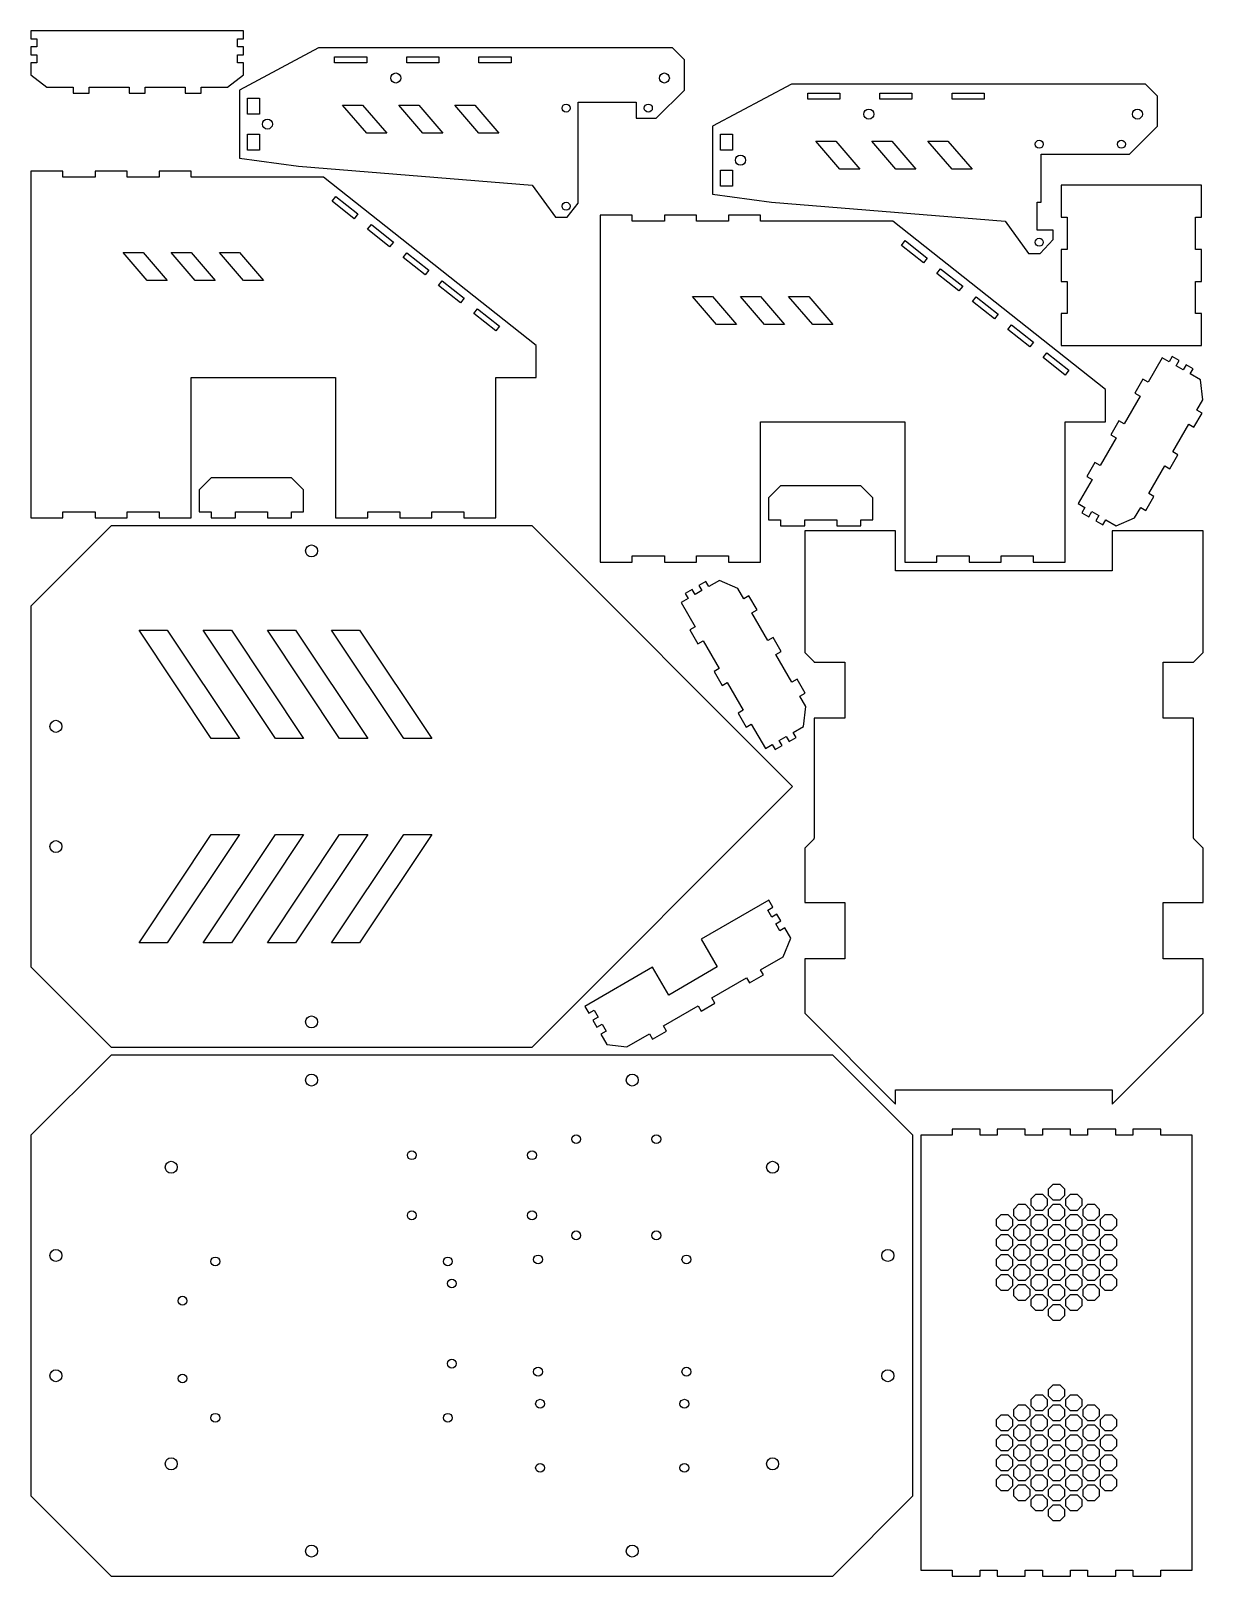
# Model space of a CAD drawing. Header units: millimetres. Extents: x 4 to 296, y 4 to 389.
import ezdxf

# ---------------------------------------------------------------- set-up
doc = ezdxf.new("R2010")
doc.units = ezdxf.units.MM
for name, color, linetype in [('chassis_diagonal_front__001', 7, 'Continuous'), ('chassis_diagonal_front__002', 7, 'Continuous'), ('chassis_front__001', 7, 'Continuous'), ('chassis_side__001', 7, 'Continuous'), ('chassis_side__002', 7, 'Continuous'), ('chassis_slope_cover__001', 7, 'Continuous'), ('foot_back__006', 7, 'Continuous'), ('foot_front__006', 7, 'Continuous'), ('lidar_housing_back__001', 7, 'Continuous'), ('lidar_housing_front__001', 7, 'Continuous'), ('lidar_housing_side_negative_y__001', 7, 'Continuous'), ('lidar_housing_side_positive_y__001', 7, 'Continuous'), ('torso_layer_0__001', 7, 'Continuous'), ('torso_layer_2_cover__001', 7, 'Continuous'), ('torso_layer_4__001', 7, 'Continuous')]:
    doc.layers.add(name, color=color, linetype=linetype)

msp = doc.modelspace()

# ---------------------------------------------------------------- linework, layer by layer
at = {"layer": 'chassis_diagonal_front__001'}
for p, q in [((48.52, 277.52), (45.52, 274.52)), ((45.52, 274.52), (45.52, 269.02)), ((68.52, 277.52), (48.52, 277.52)), ((71.52, 274.52), (68.52, 277.52)), ((71.52, 269.02), (71.52, 274.52)), ((45.52, 269.02), (48.52, 269.02)), ((48.52, 269.02), (48.52, 267.52)), ((48.52, 267.52), (54.52, 267.52)), ((54.52, 267.52), (54.52, 269.02)), ((54.52, 269.02), (62.52, 269.02)), ((62.52, 269.02), (62.52, 267.52)), ((62.52, 267.52), (68.52, 267.52)), ((68.52, 267.52), (68.52, 269.02)), ((68.52, 269.02), (71.52, 269.02))]:
    msp.add_line(p, q, dxfattribs=at)
at = {"layer": 'chassis_diagonal_front__002'}
for p, q in [((190.52, 275.52), (187.52, 272.52)), ((210.52, 275.52), (190.52, 275.52)), ((213.52, 272.52), (210.52, 275.52)), ((187.52, 272.52), (187.52, 267.02)), ((213.52, 267.02), (213.52, 272.52)), ((187.52, 267.02), (190.52, 267.02)), ((190.52, 267.02), (190.52, 265.52)), ((196.52, 265.52), (196.52, 267.02)), ((196.52, 267.02), (204.52, 267.02)), ((204.52, 267.02), (204.52, 265.52)), ((210.52, 265.52), (210.52, 267.02)), ((210.52, 267.02), (213.52, 267.02)), ((190.52, 265.52), (196.52, 265.52)), ((204.52, 265.52), (210.52, 265.52))]:
    msp.add_line(p, q, dxfattribs=at)
at = {"layer": 'chassis_front__001'}
for p, q in [((295.52, 350.52), (260.52, 350.52)), ((260.52, 350.52), (260.52, 342.52)), ((295.52, 342.52), (295.52, 350.52)), ((260.52, 342.52), (262.02, 342.52)), ((262.02, 342.52), (262.02, 334.52)), ((294.02, 334.52), (294.02, 342.52)), ((294.02, 342.52), (295.52, 342.52)), ((262.02, 334.52), (260.52, 334.52)), ((260.52, 334.52), (260.52, 326.52)), ((295.52, 334.52), (294.02, 334.52)), ((295.52, 326.52), (295.52, 334.52)), ((260.52, 326.52), (262.02, 326.52)), ((262.02, 326.52), (262.02, 318.52)), ((294.02, 318.52), (294.02, 326.52)), ((294.02, 326.52), (295.52, 326.52)), ((262.02, 318.52), (260.52, 318.52)), ((260.52, 318.52), (260.52, 310.52)), ((295.52, 318.52), (294.02, 318.52)), ((295.52, 310.52), (295.52, 318.52)), ((260.52, 310.52), (295.52, 310.52))]:
    msp.add_line(p, q, dxfattribs=at)
at = {"layer": 'chassis_side__001'}
for p, q in [((11.52, 354.02), (3.52, 354.02)), ((3.52, 354.02), (3.52, 267.52)), ((11.52, 352.52), (11.52, 354.02)), ((19.52, 352.52), (11.52, 352.52)), ((27.52, 354.02), (19.52, 354.02)), ((19.52, 354.02), (19.52, 352.52)), ((27.52, 352.52), (27.52, 354.02)), ((35.52, 352.52), (27.52, 352.52)), ((43.52, 354.02), (35.52, 354.02)), ((35.52, 354.02), (35.52, 352.52)), ((43.52, 352.52), (43.52, 354.02)), ((76.52, 352.52), (43.52, 352.52)), ((129.52, 310.52), (76.52, 352.52)), ((78.68, 346.52), (79.61, 347.69)), ((79.61, 347.69), (85.1, 343.35)), ((84.16, 342.17), (78.68, 346.52)), ((85.1, 343.35), (84.16, 342.17)), ((87.51, 339.52), (88.44, 340.69)), ((93, 335.17), (87.51, 339.52)), ((88.44, 340.69), (93.93, 336.35)), ((93.93, 336.35), (93, 335.17)), ((32.52, 326.77), (26.52, 333.77)), ((26.52, 333.77), (31.52, 333.77)), ((31.52, 333.77), (37.52, 326.77)), ((44.52, 326.77), (38.52, 333.77)), ((38.52, 333.77), (43.52, 333.77)), ((43.52, 333.77), (49.52, 326.77)), ((56.52, 326.77), (50.52, 333.77)), ((50.52, 333.77), (55.52, 333.77)), ((55.52, 333.77), (61.52, 326.77)), ((96.35, 332.52), (97.28, 333.69)), ((101.83, 328.17), (96.35, 332.52)), ((97.28, 333.69), (102.76, 329.35)), ((102.76, 329.35), (101.83, 328.17)), ((37.52, 326.77), (32.52, 326.77)), ((49.52, 326.77), (44.52, 326.77)), ((61.52, 326.77), (56.52, 326.77)), ((105.18, 325.52), (106.11, 326.69)), ((110.66, 321.17), (105.18, 325.52)), ((106.11, 326.69), (111.6, 322.35)), ((111.6, 322.35), (110.66, 321.17)), ((114.01, 318.52), (114.94, 319.69)), ((119.5, 314.17), (114.01, 318.52)), ((114.94, 319.69), (120.43, 315.35)), ((120.43, 315.35), (119.5, 314.17)), ((129.52, 302.52), (129.52, 310.52)), ((43.52, 267.52), (43.52, 302.52)), ((43.52, 302.52), (79.52, 302.52)), ((79.52, 302.52), (79.52, 267.52)), ((119.52, 267.52), (119.52, 302.52)), ((119.52, 302.52), (129.52, 302.52)), ((3.52, 267.52), (11.52, 267.52)), ((11.52, 267.52), (11.52, 269.02)), ((11.52, 269.02), (19.52, 269.02)), ((19.52, 269.02), (19.52, 267.52)), ((19.52, 267.52), (27.52, 267.52)), ((27.52, 267.52), (27.52, 269.02)), ((27.52, 269.02), (35.52, 269.02)), ((35.52, 269.02), (35.52, 267.52)), ((35.52, 267.52), (43.52, 267.52)), ((79.52, 267.52), (87.52, 267.52)), ((87.52, 267.52), (87.52, 269.02)), ((87.52, 269.02), (95.52, 269.02)), ((95.52, 269.02), (95.52, 267.52)), ((95.52, 267.52), (103.52, 267.52)), ((103.52, 267.52), (103.52, 269.02)), ((103.52, 269.02), (111.52, 269.02)), ((111.52, 269.02), (111.52, 267.52)), ((111.52, 267.52), (119.52, 267.52))]:
    msp.add_line(p, q, dxfattribs=at)
at = {"layer": 'chassis_side__002'}
for p, q in [((153.52, 343.02), (145.52, 343.02)), ((145.52, 343.02), (145.52, 256.52)), ((153.52, 341.52), (153.52, 343.02)), ((161.52, 341.52), (153.52, 341.52)), ((169.52, 343.02), (161.52, 343.02)), ((161.52, 343.02), (161.52, 341.52)), ((169.52, 341.52), (169.52, 343.02)), ((177.52, 341.52), (169.52, 341.52)), ((185.52, 343.02), (177.52, 343.02)), ((177.52, 343.02), (177.52, 341.52)), ((185.52, 341.52), (185.52, 343.02)), ((218.52, 341.52), (185.52, 341.52)), ((271.52, 299.52), (218.52, 341.52)), ((220.68, 335.52), (221.61, 336.69)), ((226.16, 331.17), (220.68, 335.52)), ((221.61, 336.69), (227.1, 332.35)), ((227.1, 332.35), (226.16, 331.17)), ((229.51, 328.52), (230.44, 329.69)), ((235, 324.17), (229.51, 328.52)), ((230.44, 329.69), (235.93, 325.35)), ((235.93, 325.35), (235, 324.17)), ((174.52, 315.77), (168.52, 322.77)), ((168.52, 322.77), (173.52, 322.77)), ((173.52, 322.77), (179.52, 315.77)), ((186.52, 315.77), (180.52, 322.77)), ((180.52, 322.77), (185.52, 322.77)), ((185.52, 322.77), (191.52, 315.77)), ((198.52, 315.77), (192.52, 322.77)), ((192.52, 322.77), (197.52, 322.77)), ((197.52, 322.77), (203.52, 315.77)), ((238.35, 321.52), (239.28, 322.69)), ((243.83, 317.17), (238.35, 321.52)), ((239.28, 322.69), (244.76, 318.35)), ((244.76, 318.35), (243.83, 317.17)), ((179.52, 315.77), (174.52, 315.77)), ((191.52, 315.77), (186.52, 315.77)), ((203.52, 315.77), (198.52, 315.77)), ((247.18, 314.52), (248.11, 315.69)), ((252.66, 310.17), (247.18, 314.52)), ((248.11, 315.69), (253.6, 311.35)), ((253.6, 311.35), (252.66, 310.17)), ((256.01, 307.52), (256.94, 308.69)), ((256.94, 308.69), (262.43, 304.35)), ((261.5, 303.17), (256.01, 307.52)), ((262.43, 304.35), (261.5, 303.17)), ((271.52, 291.52), (271.52, 299.52)), ((185.52, 256.52), (185.52, 291.52)), ((185.52, 291.52), (221.52, 291.52)), ((221.52, 291.52), (221.52, 256.52)), ((261.52, 256.52), (261.52, 291.52)), ((261.52, 291.52), (271.52, 291.52)), ((145.52, 256.52), (153.52, 256.52)), ((153.52, 256.52), (153.52, 258.02)), ((153.52, 258.02), (161.52, 258.02)), ((161.52, 258.02), (161.52, 256.52)), ((161.52, 256.52), (169.52, 256.52)), ((169.52, 256.52), (169.52, 258.02)), ((169.52, 258.02), (177.52, 258.02)), ((177.52, 258.02), (177.52, 256.52)), ((177.52, 256.52), (185.52, 256.52)), ((221.52, 256.52), (229.52, 256.52)), ((229.52, 256.52), (229.52, 258.02)), ((229.52, 258.02), (237.52, 258.02)), ((237.52, 258.02), (237.52, 256.52)), ((237.52, 256.52), (245.52, 256.52)), ((245.52, 256.52), (245.52, 258.02)), ((245.52, 258.02), (253.52, 258.02)), ((253.52, 258.02), (253.52, 256.52)), ((253.52, 256.52), (261.52, 256.52))]:
    msp.add_line(p, q, dxfattribs=at)
at = {"layer": 'chassis_slope_cover__001'}
for p, q in [((233.29, 113.52), (225.52, 113.52)), ((225.52, 113.52), (225.52, 5.02)), ((240.29, 115.02), (233.29, 115.02)), ((233.29, 115.02), (233.29, 113.52)), ((240.29, 113.52), (240.29, 115.02)), ((244.56, 113.52), (240.29, 113.52)), ((251.56, 115.02), (244.56, 115.02)), ((244.56, 115.02), (244.56, 113.52)), ((251.56, 113.52), (251.56, 115.02)), ((255.83, 113.52), (251.56, 113.52)), ((262.83, 115.02), (255.83, 115.02)), ((255.83, 115.02), (255.83, 113.52)), ((262.83, 113.52), (262.83, 115.02)), ((267.1, 113.52), (262.83, 113.52)), ((274.1, 115.02), (267.1, 115.02)), ((267.1, 115.02), (267.1, 113.52)), ((274.1, 113.52), (274.1, 115.02)), ((278.37, 113.52), (274.1, 113.52)), ((285.37, 115.02), (278.37, 115.02)), ((278.37, 115.02), (278.37, 113.52)), ((285.37, 113.52), (285.37, 115.02)), ((293.14, 113.52), (285.37, 113.52)), ((293.14, 5.02), (293.14, 113.52)), ((257.33, 100.1), (258.5, 101.27)), ((258.5, 101.27), (260.16, 101.27)), ((260.16, 101.27), (261.33, 100.1)), ((253, 97.6), (254.17, 98.77)), ((253, 95.94), (253, 97.6)), ((254.17, 98.77), (255.83, 98.77)), ((255.83, 98.77), (257, 97.6)), ((257, 97.6), (257, 95.94)), ((257.33, 98.44), (257.33, 100.1)), ((258.5, 97.27), (257.33, 98.44)), ((260.16, 97.27), (258.5, 97.27)), ((261.33, 98.44), (260.16, 97.27)), ((261.33, 100.1), (261.33, 98.44)), ((261.66, 97.6), (262.83, 98.77)), ((261.66, 95.94), (261.66, 97.6)), ((262.83, 98.77), (264.49, 98.77)), ((264.49, 98.77), (265.66, 97.6)), ((265.66, 97.6), (265.66, 95.94)), ((244.34, 92.6), (245.51, 93.77)), ((244.34, 90.94), (244.34, 92.6)), ((245.51, 93.77), (247.17, 93.77)), ((247.17, 93.77), (248.34, 92.6)), ((248.34, 92.6), (248.34, 90.94)), ((248.67, 95.1), (249.84, 96.27)), ((248.67, 93.44), (248.67, 95.1)), ((249.84, 92.27), (248.67, 93.44)), ((249.84, 96.27), (251.5, 96.27)), ((251.5, 96.27), (252.67, 95.1)), ((252.67, 93.44), (251.5, 92.27)), ((252.67, 95.1), (252.67, 93.44)), ((254.17, 94.77), (253, 95.94)), ((253, 92.6), (254.17, 93.77)), ((253, 90.94), (253, 92.6)), ((255.83, 94.77), (254.17, 94.77)), ((254.17, 93.77), (255.83, 93.77)), ((257, 95.94), (255.83, 94.77)), ((255.83, 93.77), (257, 92.6)), ((257, 92.6), (257, 90.94)), ((257.33, 95.1), (258.5, 96.27)), ((257.33, 93.44), (257.33, 95.1)), ((258.5, 92.27), (257.33, 93.44)), ((258.5, 96.27), (260.16, 96.27)), ((260.16, 96.27), (261.33, 95.1)), ((261.33, 93.44), (260.16, 92.27)), ((261.33, 95.1), (261.33, 93.44)), ((262.83, 94.77), (261.66, 95.94)), ((261.66, 92.6), (262.83, 93.77)), ((261.66, 90.94), (261.66, 92.6)), ((264.49, 94.77), (262.83, 94.77)), ((262.83, 93.77), (264.49, 93.77)), ((265.66, 95.94), (264.49, 94.77)), ((264.49, 93.77), (265.66, 92.6)), ((265.66, 92.6), (265.66, 90.94)), ((265.99, 95.1), (267.16, 96.27)), ((265.99, 93.44), (265.99, 95.1)), ((267.16, 92.27), (265.99, 93.44)), ((267.16, 96.27), (268.82, 96.27)), ((268.82, 96.27), (269.99, 95.1)), ((269.99, 93.44), (268.82, 92.27)), ((269.99, 95.1), (269.99, 93.44)), ((270.32, 92.6), (271.49, 93.77)), ((270.32, 90.94), (270.32, 92.6)), ((271.49, 93.77), (273.15, 93.77)), ((273.15, 93.77), (274.32, 92.6)), ((274.32, 92.6), (274.32, 90.94)), ((245.51, 89.77), (244.34, 90.94)), ((244.34, 87.6), (245.51, 88.77)), ((247.17, 89.77), (245.51, 89.77)), ((245.51, 88.77), (247.17, 88.77)), ((248.34, 90.94), (247.17, 89.77)), ((247.17, 88.77), (248.34, 87.6)), ((248.67, 90.1), (249.84, 91.27)), ((248.67, 88.44), (248.67, 90.1)), ((251.5, 92.27), (249.84, 92.27)), ((249.84, 91.27), (251.5, 91.27)), ((251.5, 91.27), (252.67, 90.1)), ((252.67, 90.1), (252.67, 88.44)), ((254.17, 89.77), (253, 90.94)), ((253, 87.6), (254.17, 88.77)), ((255.83, 89.77), (254.17, 89.77)), ((254.17, 88.77), (255.83, 88.77)), ((257, 90.94), (255.83, 89.77)), ((255.83, 88.77), (257, 87.6)), ((257.33, 90.1), (258.5, 91.27)), ((257.33, 88.44), (257.33, 90.1)), ((260.16, 92.27), (258.5, 92.27)), ((258.5, 91.27), (260.16, 91.27)), ((260.16, 91.27), (261.33, 90.1)), ((261.33, 90.1), (261.33, 88.44)), ((262.83, 89.77), (261.66, 90.94)), ((261.66, 87.6), (262.83, 88.77)), ((264.49, 89.77), (262.83, 89.77)), ((262.83, 88.77), (264.49, 88.77)), ((265.66, 90.94), (264.49, 89.77)), ((264.49, 88.77), (265.66, 87.6)), ((265.99, 90.1), (267.16, 91.27)), ((265.99, 88.44), (265.99, 90.1)), ((268.82, 92.27), (267.16, 92.27)), ((267.16, 91.27), (268.82, 91.27)), ((268.82, 91.27), (269.99, 90.1)), ((269.99, 90.1), (269.99, 88.44)), ((271.49, 89.77), (270.32, 90.94)), ((270.32, 87.6), (271.49, 88.77)), ((273.15, 89.77), (271.49, 89.77)), ((271.49, 88.77), (273.15, 88.77)), ((274.32, 90.94), (273.15, 89.77)), ((273.15, 88.77), (274.32, 87.6)), ((244.34, 85.94), (244.34, 87.6)), ((245.51, 84.77), (244.34, 85.94)), ((248.34, 85.94), (247.17, 84.77)), ((248.34, 87.6), (248.34, 85.94)), ((249.84, 87.27), (248.67, 88.44)), ((248.67, 85.1), (249.84, 86.27)), ((248.67, 83.44), (248.67, 85.1)), ((251.5, 87.27), (249.84, 87.27)), ((249.84, 86.27), (251.5, 86.27)), ((252.67, 88.44), (251.5, 87.27)), ((251.5, 86.27), (252.67, 85.1)), ((252.67, 85.1), (252.67, 83.44)), ((253, 85.94), (253, 87.6)), ((254.17, 84.77), (253, 85.94)), ((257, 85.94), (255.83, 84.77)), ((257, 87.6), (257, 85.94)), ((258.5, 87.27), (257.33, 88.44)), ((257.33, 85.1), (258.5, 86.27)), ((257.33, 83.44), (257.33, 85.1)), ((260.16, 87.27), (258.5, 87.27)), ((258.5, 86.27), (260.16, 86.27)), ((261.33, 88.44), (260.16, 87.27)), ((260.16, 86.27), (261.33, 85.1)), ((261.33, 85.1), (261.33, 83.44)), ((261.66, 85.94), (261.66, 87.6)), ((262.83, 84.77), (261.66, 85.94)), ((265.66, 85.94), (264.49, 84.77)), ((265.66, 87.6), (265.66, 85.94)), ((267.16, 87.27), (265.99, 88.44)), ((265.99, 85.1), (267.16, 86.27)), ((265.99, 83.44), (265.99, 85.1)), ((268.82, 87.27), (267.16, 87.27)), ((267.16, 86.27), (268.82, 86.27)), ((269.99, 88.44), (268.82, 87.27)), ((268.82, 86.27), (269.99, 85.1)), ((269.99, 85.1), (269.99, 83.44)), ((270.32, 85.94), (270.32, 87.6)), ((271.49, 84.77), (270.32, 85.94)), ((274.32, 85.94), (273.15, 84.77)), ((274.32, 87.6), (274.32, 85.94)), ((244.34, 82.6), (245.51, 83.77)), ((244.34, 80.94), (244.34, 82.6)), ((247.17, 84.77), (245.51, 84.77)), ((245.51, 83.77), (247.17, 83.77)), ((247.17, 83.77), (248.34, 82.6)), ((248.34, 82.6), (248.34, 80.94)), ((249.84, 82.27), (248.67, 83.44)), ((248.67, 80.1), (249.84, 81.27)), ((251.5, 82.27), (249.84, 82.27)), ((249.84, 81.27), (251.5, 81.27)), ((252.67, 83.44), (251.5, 82.27)), ((251.5, 81.27), (252.67, 80.1)), ((253, 82.6), (254.17, 83.77)), ((253, 80.94), (253, 82.6)), ((255.83, 84.77), (254.17, 84.77)), ((254.17, 83.77), (255.83, 83.77)), ((255.83, 83.77), (257, 82.6)), ((257, 82.6), (257, 80.94)), ((258.5, 82.27), (257.33, 83.44)), ((257.33, 80.1), (258.5, 81.27)), ((260.16, 82.27), (258.5, 82.27)), ((258.5, 81.27), (260.16, 81.27)), ((261.33, 83.44), (260.16, 82.27)), ((260.16, 81.27), (261.33, 80.1)), ((261.66, 82.6), (262.83, 83.77)), ((261.66, 80.94), (261.66, 82.6)), ((264.49, 84.77), (262.83, 84.77)), ((262.83, 83.77), (264.49, 83.77)), ((264.49, 83.77), (265.66, 82.6)), ((265.66, 82.6), (265.66, 80.94)), ((267.16, 82.27), (265.99, 83.44)), ((265.99, 80.1), (267.16, 81.27)), ((268.82, 82.27), (267.16, 82.27)), ((267.16, 81.27), (268.82, 81.27)), ((269.99, 83.44), (268.82, 82.27)), ((268.82, 81.27), (269.99, 80.1)), ((270.32, 82.6), (271.49, 83.77)), ((270.32, 80.94), (270.32, 82.6)), ((273.15, 84.77), (271.49, 84.77)), ((271.49, 83.77), (273.15, 83.77)), ((273.15, 83.77), (274.32, 82.6)), ((274.32, 82.6), (274.32, 80.94)), ((245.51, 79.77), (244.34, 80.94)), ((244.34, 77.6), (245.51, 78.77)), ((244.34, 75.94), (244.34, 77.6)), ((247.17, 79.77), (245.51, 79.77)), ((245.51, 78.77), (247.17, 78.77)), ((248.34, 80.94), (247.17, 79.77)), ((247.17, 78.77), (248.34, 77.6)), ((248.34, 77.6), (248.34, 75.94)), ((248.67, 78.44), (248.67, 80.1)), ((249.84, 77.27), (248.67, 78.44)), ((251.5, 77.27), (249.84, 77.27)), ((252.67, 78.44), (251.5, 77.27)), ((252.67, 80.1), (252.67, 78.44)), ((254.17, 79.77), (253, 80.94)), ((253, 77.6), (254.17, 78.77)), ((253, 75.94), (253, 77.6)), ((255.83, 79.77), (254.17, 79.77)), ((254.17, 78.77), (255.83, 78.77)), ((257, 80.94), (255.83, 79.77)), ((255.83, 78.77), (257, 77.6)), ((257, 77.6), (257, 75.94)), ((257.33, 78.44), (257.33, 80.1)), ((258.5, 77.27), (257.33, 78.44)), ((260.16, 77.27), (258.5, 77.27)), ((261.33, 78.44), (260.16, 77.27)), ((261.33, 80.1), (261.33, 78.44)), ((262.83, 79.77), (261.66, 80.94)), ((261.66, 77.6), (262.83, 78.77)), ((261.66, 75.94), (261.66, 77.6)), ((264.49, 79.77), (262.83, 79.77)), ((262.83, 78.77), (264.49, 78.77)), ((265.66, 80.94), (264.49, 79.77)), ((264.49, 78.77), (265.66, 77.6)), ((265.66, 77.6), (265.66, 75.94)), ((265.99, 78.44), (265.99, 80.1)), ((267.16, 77.27), (265.99, 78.44)), ((268.82, 77.27), (267.16, 77.27)), ((269.99, 78.44), (268.82, 77.27)), ((269.99, 80.1), (269.99, 78.44)), ((271.49, 79.77), (270.32, 80.94)), ((270.32, 77.6), (271.49, 78.77)), ((270.32, 75.94), (270.32, 77.6)), ((273.15, 79.77), (271.49, 79.77)), ((271.49, 78.77), (273.15, 78.77)), ((274.32, 80.94), (273.15, 79.77)), ((273.15, 78.77), (274.32, 77.6)), ((274.32, 77.6), (274.32, 75.94)), ((245.51, 74.77), (244.34, 75.94)), ((247.17, 74.77), (245.51, 74.77)), ((248.34, 75.94), (247.17, 74.77)), ((248.67, 75.1), (249.84, 76.27)), ((248.67, 73.44), (248.67, 75.1)), ((249.84, 72.27), (248.67, 73.44)), ((249.84, 76.27), (251.5, 76.27)), ((251.5, 76.27), (252.67, 75.1)), ((252.67, 73.44), (251.5, 72.27)), ((252.67, 75.1), (252.67, 73.44)), ((254.17, 74.77), (253, 75.94)), ((253, 72.6), (254.17, 73.77)), ((255.83, 74.77), (254.17, 74.77)), ((254.17, 73.77), (255.83, 73.77)), ((257, 75.94), (255.83, 74.77)), ((255.83, 73.77), (257, 72.6)), ((257.33, 75.1), (258.5, 76.27)), ((257.33, 73.44), (257.33, 75.1)), ((258.5, 72.27), (257.33, 73.44)), ((258.5, 76.27), (260.16, 76.27)), ((260.16, 76.27), (261.33, 75.1)), ((261.33, 73.44), (260.16, 72.27)), ((261.33, 75.1), (261.33, 73.44)), ((262.83, 74.77), (261.66, 75.94)), ((261.66, 72.6), (262.83, 73.77)), ((264.49, 74.77), (262.83, 74.77)), ((262.83, 73.77), (264.49, 73.77)), ((265.66, 75.94), (264.49, 74.77)), ((264.49, 73.77), (265.66, 72.6)), ((265.99, 75.1), (267.16, 76.27)), ((265.99, 73.44), (265.99, 75.1)), ((267.16, 72.27), (265.99, 73.44)), ((267.16, 76.27), (268.82, 76.27)), ((268.82, 76.27), (269.99, 75.1)), ((269.99, 73.44), (268.82, 72.27)), ((269.99, 75.1), (269.99, 73.44)), ((271.49, 74.77), (270.32, 75.94)), ((273.15, 74.77), (271.49, 74.77)), ((274.32, 75.94), (273.15, 74.77)), ((251.5, 72.27), (249.84, 72.27)), ((253, 70.94), (253, 72.6)), ((254.17, 69.77), (253, 70.94)), ((255.83, 69.77), (254.17, 69.77)), ((257, 70.94), (255.83, 69.77)), ((257, 72.6), (257, 70.94)), ((257.33, 70.1), (258.5, 71.27)), ((257.33, 68.44), (257.33, 70.1)), ((260.16, 72.27), (258.5, 72.27)), ((258.5, 71.27), (260.16, 71.27)), ((260.16, 71.27), (261.33, 70.1)), ((261.33, 70.1), (261.33, 68.44)), ((261.66, 70.94), (261.66, 72.6)), ((262.83, 69.77), (261.66, 70.94)), ((264.49, 69.77), (262.83, 69.77)), ((265.66, 70.94), (264.49, 69.77)), ((265.66, 72.6), (265.66, 70.94)), ((268.82, 72.27), (267.16, 72.27)), ((258.5, 67.27), (257.33, 68.44)), ((260.16, 67.27), (258.5, 67.27)), ((261.33, 68.44), (260.16, 67.27)), ((257.33, 50.1), (258.5, 51.27)), ((258.5, 51.27), (260.16, 51.27)), ((260.16, 51.27), (261.33, 50.1)), ((248.67, 45.1), (249.84, 46.27)), ((249.84, 46.27), (251.5, 46.27)), ((251.5, 46.27), (252.67, 45.1)), ((253, 47.6), (254.17, 48.77)), ((253, 45.94), (253, 47.6)), ((254.17, 48.77), (255.83, 48.77)), ((255.83, 48.77), (257, 47.6)), ((257, 47.6), (257, 45.94)), ((257.33, 48.44), (257.33, 50.1)), ((258.5, 47.27), (257.33, 48.44)), ((257.33, 45.1), (258.5, 46.27)), ((260.16, 47.27), (258.5, 47.27)), ((258.5, 46.27), (260.16, 46.27)), ((261.33, 48.44), (260.16, 47.27)), ((260.16, 46.27), (261.33, 45.1)), ((261.33, 50.1), (261.33, 48.44)), ((261.66, 47.6), (262.83, 48.77)), ((261.66, 45.94), (261.66, 47.6)), ((262.83, 48.77), (264.49, 48.77)), ((264.49, 48.77), (265.66, 47.6)), ((265.66, 47.6), (265.66, 45.94)), ((265.99, 45.1), (267.16, 46.27)), ((267.16, 46.27), (268.82, 46.27)), ((268.82, 46.27), (269.99, 45.1)), ((244.34, 42.6), (245.51, 43.77)), ((244.34, 40.94), (244.34, 42.6)), ((245.51, 43.77), (247.17, 43.77)), ((247.17, 43.77), (248.34, 42.6)), ((248.34, 42.6), (248.34, 40.94)), ((248.67, 43.44), (248.67, 45.1)), ((249.84, 42.27), (248.67, 43.44)), ((252.67, 43.44), (251.5, 42.27)), ((252.67, 45.1), (252.67, 43.44)), ((254.17, 44.77), (253, 45.94)), ((253, 42.6), (254.17, 43.77)), ((253, 40.94), (253, 42.6)), ((255.83, 44.77), (254.17, 44.77)), ((254.17, 43.77), (255.83, 43.77)), ((257, 45.94), (255.83, 44.77)), ((255.83, 43.77), (257, 42.6)), ((257, 42.6), (257, 40.94)), ((257.33, 43.44), (257.33, 45.1)), ((258.5, 42.27), (257.33, 43.44)), ((261.33, 43.44), (260.16, 42.27)), ((261.33, 45.1), (261.33, 43.44)), ((262.83, 44.77), (261.66, 45.94)), ((261.66, 42.6), (262.83, 43.77)), ((261.66, 40.94), (261.66, 42.6)), ((264.49, 44.77), (262.83, 44.77)), ((262.83, 43.77), (264.49, 43.77)), ((265.66, 45.94), (264.49, 44.77)), ((264.49, 43.77), (265.66, 42.6)), ((265.66, 42.6), (265.66, 40.94)), ((265.99, 43.44), (265.99, 45.1)), ((267.16, 42.27), (265.99, 43.44)), ((269.99, 43.44), (268.82, 42.27)), ((269.99, 45.1), (269.99, 43.44)), ((270.32, 42.6), (271.49, 43.77)), ((270.32, 40.94), (270.32, 42.6)), ((271.49, 43.77), (273.15, 43.77)), ((273.15, 43.77), (274.32, 42.6)), ((274.32, 42.6), (274.32, 40.94)), ((245.51, 39.77), (244.34, 40.94)), ((244.34, 37.6), (245.51, 38.77)), ((247.17, 39.77), (245.51, 39.77)), ((245.51, 38.77), (247.17, 38.77)), ((248.34, 40.94), (247.17, 39.77)), ((247.17, 38.77), (248.34, 37.6)), ((248.67, 40.1), (249.84, 41.27)), ((248.67, 38.44), (248.67, 40.1)), ((251.5, 42.27), (249.84, 42.27)), ((249.84, 41.27), (251.5, 41.27)), ((251.5, 41.27), (252.67, 40.1)), ((252.67, 40.1), (252.67, 38.44)), ((254.17, 39.77), (253, 40.94)), ((253, 37.6), (254.17, 38.77)), ((255.83, 39.77), (254.17, 39.77)), ((254.17, 38.77), (255.83, 38.77)), ((257, 40.94), (255.83, 39.77)), ((255.83, 38.77), (257, 37.6)), ((257.33, 40.1), (258.5, 41.27)), ((257.33, 38.44), (257.33, 40.1)), ((260.16, 42.27), (258.5, 42.27)), ((258.5, 41.27), (260.16, 41.27)), ((260.16, 41.27), (261.33, 40.1)), ((261.33, 40.1), (261.33, 38.44)), ((262.83, 39.77), (261.66, 40.94)), ((261.66, 37.6), (262.83, 38.77)), ((264.49, 39.77), (262.83, 39.77)), ((262.83, 38.77), (264.49, 38.77)), ((265.66, 40.94), (264.49, 39.77)), ((264.49, 38.77), (265.66, 37.6)), ((265.99, 40.1), (267.16, 41.27)), ((265.99, 38.44), (265.99, 40.1)), ((268.82, 42.27), (267.16, 42.27)), ((267.16, 41.27), (268.82, 41.27)), ((268.82, 41.27), (269.99, 40.1)), ((269.99, 40.1), (269.99, 38.44)), ((271.49, 39.77), (270.32, 40.94)), ((270.32, 37.6), (271.49, 38.77)), ((273.15, 39.77), (271.49, 39.77)), ((271.49, 38.77), (273.15, 38.77)), ((274.32, 40.94), (273.15, 39.77)), ((273.15, 38.77), (274.32, 37.6)), ((244.34, 35.94), (244.34, 37.6)), ((245.51, 34.77), (244.34, 35.94)), ((247.17, 34.77), (245.51, 34.77)), ((248.34, 35.94), (247.17, 34.77)), ((248.34, 37.6), (248.34, 35.94)), ((249.84, 37.27), (248.67, 38.44)), ((248.67, 35.1), (249.84, 36.27)), ((248.67, 33.44), (248.67, 35.1)), ((251.5, 37.27), (249.84, 37.27)), ((249.84, 36.27), (251.5, 36.27)), ((252.67, 38.44), (251.5, 37.27)), ((251.5, 36.27), (252.67, 35.1)), ((252.67, 35.1), (252.67, 33.44)), ((253, 35.94), (253, 37.6)), ((254.17, 34.77), (253, 35.94)), ((255.83, 34.77), (254.17, 34.77)), ((257, 35.94), (255.83, 34.77)), ((257, 37.6), (257, 35.94)), ((258.5, 37.27), (257.33, 38.44)), ((257.33, 35.1), (258.5, 36.27)), ((257.33, 33.44), (257.33, 35.1)), ((260.16, 37.27), (258.5, 37.27)), ((258.5, 36.27), (260.16, 36.27)), ((261.33, 38.44), (260.16, 37.27)), ((260.16, 36.27), (261.33, 35.1)), ((261.33, 35.1), (261.33, 33.44)), ((261.66, 35.94), (261.66, 37.6)), ((262.83, 34.77), (261.66, 35.94)), ((264.49, 34.77), (262.83, 34.77)), ((265.66, 35.94), (264.49, 34.77)), ((265.66, 37.6), (265.66, 35.94)), ((267.16, 37.27), (265.99, 38.44)), ((265.99, 35.1), (267.16, 36.27)), ((265.99, 33.44), (265.99, 35.1)), ((268.82, 37.27), (267.16, 37.27)), ((267.16, 36.27), (268.82, 36.27)), ((269.99, 38.44), (268.82, 37.27)), ((268.82, 36.27), (269.99, 35.1)), ((269.99, 35.1), (269.99, 33.44)), ((270.32, 35.94), (270.32, 37.6)), ((271.49, 34.77), (270.32, 35.94)), ((273.15, 34.77), (271.49, 34.77)), ((274.32, 35.94), (273.15, 34.77)), ((274.32, 37.6), (274.32, 35.94)), ((244.34, 32.6), (245.51, 33.77)), ((244.34, 30.94), (244.34, 32.6)), ((245.51, 29.77), (244.34, 30.94)), ((245.51, 33.77), (247.17, 33.77)), ((247.17, 33.77), (248.34, 32.6)), ((248.34, 30.94), (247.17, 29.77)), ((248.34, 32.6), (248.34, 30.94)), ((249.84, 32.27), (248.67, 33.44)), ((248.67, 30.1), (249.84, 31.27)), ((251.5, 32.27), (249.84, 32.27)), ((249.84, 31.27), (251.5, 31.27)), ((252.67, 33.44), (251.5, 32.27)), ((251.5, 31.27), (252.67, 30.1)), ((253, 32.6), (254.17, 33.77)), ((253, 30.94), (253, 32.6)), ((254.17, 29.77), (253, 30.94)), ((254.17, 33.77), (255.83, 33.77)), ((255.83, 33.77), (257, 32.6)), ((257, 30.94), (255.83, 29.77)), ((257, 32.6), (257, 30.94)), ((258.5, 32.27), (257.33, 33.44)), ((257.33, 30.1), (258.5, 31.27)), ((260.16, 32.27), (258.5, 32.27)), ((258.5, 31.27), (260.16, 31.27)), ((261.33, 33.44), (260.16, 32.27)), ((260.16, 31.27), (261.33, 30.1)), ((261.66, 32.6), (262.83, 33.77)), ((261.66, 30.94), (261.66, 32.6)), ((262.83, 29.77), (261.66, 30.94)), ((262.83, 33.77), (264.49, 33.77)), ((264.49, 33.77), (265.66, 32.6)), ((265.66, 30.94), (264.49, 29.77)), ((265.66, 32.6), (265.66, 30.94)), ((267.16, 32.27), (265.99, 33.44)), ((265.99, 30.1), (267.16, 31.27)), ((268.82, 32.27), (267.16, 32.27)), ((267.16, 31.27), (268.82, 31.27)), ((269.99, 33.44), (268.82, 32.27)), ((268.82, 31.27), (269.99, 30.1)), ((270.32, 32.6), (271.49, 33.77)), ((270.32, 30.94), (270.32, 32.6)), ((271.49, 29.77), (270.32, 30.94)), ((271.49, 33.77), (273.15, 33.77)), ((273.15, 33.77), (274.32, 32.6)), ((274.32, 30.94), (273.15, 29.77)), ((274.32, 32.6), (274.32, 30.94)), ((244.34, 27.6), (245.51, 28.77)), ((244.34, 25.94), (244.34, 27.6)), ((247.17, 29.77), (245.51, 29.77)), ((245.51, 28.77), (247.17, 28.77)), ((247.17, 28.77), (248.34, 27.6)), ((248.34, 27.6), (248.34, 25.94)), ((248.67, 28.44), (248.67, 30.1)), ((249.84, 27.27), (248.67, 28.44)), ((251.5, 27.27), (249.84, 27.27)), ((252.67, 28.44), (251.5, 27.27)), ((252.67, 30.1), (252.67, 28.44)), ((253, 27.6), (254.17, 28.77)), ((253, 25.94), (253, 27.6)), ((255.83, 29.77), (254.17, 29.77)), ((254.17, 28.77), (255.83, 28.77)), ((255.83, 28.77), (257, 27.6)), ((257, 27.6), (257, 25.94)), ((257.33, 28.44), (257.33, 30.1)), ((258.5, 27.27), (257.33, 28.44)), ((260.16, 27.27), (258.5, 27.27)), ((261.33, 28.44), (260.16, 27.27)), ((261.33, 30.1), (261.33, 28.44)), ((261.66, 27.6), (262.83, 28.77)), ((261.66, 25.94), (261.66, 27.6)), ((264.49, 29.77), (262.83, 29.77)), ((262.83, 28.77), (264.49, 28.77)), ((264.49, 28.77), (265.66, 27.6)), ((265.66, 27.6), (265.66, 25.94)), ((265.99, 28.44), (265.99, 30.1)), ((267.16, 27.27), (265.99, 28.44)), ((268.82, 27.27), (267.16, 27.27)), ((269.99, 28.44), (268.82, 27.27)), ((269.99, 30.1), (269.99, 28.44)), ((270.32, 27.6), (271.49, 28.77)), ((270.32, 25.94), (270.32, 27.6)), ((273.15, 29.77), (271.49, 29.77)), ((271.49, 28.77), (273.15, 28.77)), ((273.15, 28.77), (274.32, 27.6)), ((274.32, 27.6), (274.32, 25.94)), ((245.51, 24.77), (244.34, 25.94)), ((247.17, 24.77), (245.51, 24.77)), ((248.34, 25.94), (247.17, 24.77)), ((248.67, 25.1), (249.84, 26.27)), ((248.67, 23.44), (248.67, 25.1)), ((249.84, 22.27), (248.67, 23.44)), ((249.84, 26.27), (251.5, 26.27)), ((251.5, 26.27), (252.67, 25.1)), ((252.67, 23.44), (251.5, 22.27)), ((252.67, 25.1), (252.67, 23.44)), ((254.17, 24.77), (253, 25.94)), ((253, 22.6), (254.17, 23.77)), ((255.83, 24.77), (254.17, 24.77)), ((254.17, 23.77), (255.83, 23.77)), ((257, 25.94), (255.83, 24.77)), ((255.83, 23.77), (257, 22.6)), ((257.33, 25.1), (258.5, 26.27)), ((257.33, 23.44), (257.33, 25.1)), ((258.5, 22.27), (257.33, 23.44)), ((258.5, 26.27), (260.16, 26.27)), ((260.16, 26.27), (261.33, 25.1)), ((261.33, 23.44), (260.16, 22.27)), ((261.33, 25.1), (261.33, 23.44)), ((262.83, 24.77), (261.66, 25.94)), ((261.66, 22.6), (262.83, 23.77)), ((264.49, 24.77), (262.83, 24.77)), ((262.83, 23.77), (264.49, 23.77)), ((265.66, 25.94), (264.49, 24.77)), ((264.49, 23.77), (265.66, 22.6)), ((265.99, 25.1), (267.16, 26.27)), ((265.99, 23.44), (265.99, 25.1)), ((267.16, 22.27), (265.99, 23.44)), ((267.16, 26.27), (268.82, 26.27)), ((268.82, 26.27), (269.99, 25.1)), ((269.99, 23.44), (268.82, 22.27)), ((269.99, 25.1), (269.99, 23.44)), ((271.49, 24.77), (270.32, 25.94)), ((273.15, 24.77), (271.49, 24.77)), ((274.32, 25.94), (273.15, 24.77)), ((251.5, 22.27), (249.84, 22.27)), ((253, 20.94), (253, 22.6)), ((254.17, 19.77), (253, 20.94)), ((255.83, 19.77), (254.17, 19.77)), ((257, 20.94), (255.83, 19.77)), ((257, 22.6), (257, 20.94)), ((257.33, 20.1), (258.5, 21.27)), ((257.33, 18.44), (257.33, 20.1)), ((260.16, 22.27), (258.5, 22.27)), ((258.5, 21.27), (260.16, 21.27)), ((260.16, 21.27), (261.33, 20.1)), ((261.33, 20.1), (261.33, 18.44)), ((261.66, 20.94), (261.66, 22.6)), ((262.83, 19.77), (261.66, 20.94)), ((264.49, 19.77), (262.83, 19.77)), ((265.66, 20.94), (264.49, 19.77)), ((265.66, 22.6), (265.66, 20.94)), ((268.82, 22.27), (267.16, 22.27)), ((258.5, 17.27), (257.33, 18.44)), ((260.16, 17.27), (258.5, 17.27)), ((261.33, 18.44), (260.16, 17.27)), ((225.52, 5.02), (233.29, 5.02)), ((233.29, 5.02), (233.29, 3.52)), ((240.29, 3.52), (240.29, 5.02)), ((240.29, 5.02), (244.56, 5.02)), ((244.56, 5.02), (244.56, 3.52)), ((251.56, 3.52), (251.56, 5.02)), ((251.56, 5.02), (255.83, 5.02)), ((255.83, 5.02), (255.83, 3.52)), ((262.83, 3.52), (262.83, 5.02)), ((262.83, 5.02), (267.1, 5.02)), ((267.1, 5.02), (267.1, 3.52)), ((274.1, 3.52), (274.1, 5.02)), ((274.1, 5.02), (278.37, 5.02)), ((278.37, 5.02), (278.37, 3.52)), ((285.37, 3.52), (285.37, 5.02)), ((285.37, 5.02), (293.14, 5.02)), ((233.29, 3.52), (240.29, 3.52)), ((244.56, 3.52), (251.56, 3.52)), ((255.83, 3.52), (262.83, 3.52)), ((267.1, 3.52), (274.1, 3.52)), ((278.37, 3.52), (285.37, 3.52))]:
    msp.add_line(p, q, dxfattribs=at)
at = {"layer": 'foot_back__006'}
for p, q in [((193.27, 375.77), (173.52, 365.27)), ((281.52, 375.77), (193.27, 375.77)), ((284.52, 372.77), (281.52, 375.77)), ((197.27, 373.52), (205.27, 373.52)), ((197.27, 372.02), (197.27, 373.52)), ((205.27, 372.02), (197.27, 372.02)), ((205.27, 373.52), (205.27, 372.02)), ((215.27, 373.52), (223.27, 373.52)), ((215.27, 372.02), (215.27, 373.52)), ((223.27, 372.02), (215.27, 372.02)), ((223.27, 373.52), (223.27, 372.02)), ((233.27, 373.52), (241.27, 373.52)), ((233.27, 372.02), (233.27, 373.52)), ((241.27, 372.02), (233.27, 372.02)), ((241.27, 373.52), (241.27, 372.02)), ((284.52, 365.27), (284.52, 372.77)), ((173.52, 365.27), (173.52, 348.27)), ((175.52, 363.27), (178.52, 363.27)), ((175.52, 359.27), (175.52, 363.27)), ((178.52, 363.27), (178.52, 359.27)), ((277.52, 358.27), (284.52, 365.27)), ((178.52, 359.27), (175.52, 359.27)), ((199.27, 361.52), (204.27, 361.52)), ((205.27, 354.52), (199.27, 361.52)), ((204.27, 361.52), (210.27, 354.52)), ((213.27, 361.52), (218.27, 361.52)), ((219.27, 354.52), (213.27, 361.52)), ((218.27, 361.52), (224.27, 354.52)), ((227.27, 361.52), (232.27, 361.52)), ((233.27, 354.52), (227.27, 361.52)), ((232.27, 361.52), (238.27, 354.52)), ((255.52, 346.27), (255.52, 358.27)), ((255.52, 358.27), (277.52, 358.27)), ((175.52, 354.27), (178.52, 354.27)), ((175.52, 350.27), (175.52, 354.27)), ((178.52, 354.27), (178.52, 350.27)), ((210.27, 354.52), (205.27, 354.52)), ((224.27, 354.52), (219.27, 354.52)), ((238.27, 354.52), (233.27, 354.52)), ((173.52, 348.27), (188.27, 346.27)), ((178.52, 350.27), (175.52, 350.27)), ((188.27, 346.27), (246.52, 341.52)), ((254.52, 339.27), (254.52, 346.27)), ((254.52, 346.27), (255.52, 346.27)), ((246.52, 341.52), (252.34, 333.52)), ((258.52, 339.27), (254.52, 339.27)), ((258.52, 337.02), (258.52, 339.27)), ((255.27, 333.52), (258.52, 337.02)), ((252.34, 333.52), (255.27, 333.52))]:
    msp.add_line(p, q, dxfattribs=at)
for centre, radius in [((212.52, 368.27), 1.25), ((279.52, 368.27), 1.25), ((255.02, 360.75), 1), ((275.52, 360.75), 1), ((180.52, 356.77), 1.25), ((255.02, 336.29), 1)]:
    msp.add_circle(centre, radius, dxfattribs=at)
at = {"layer": 'foot_front__006'}
for p, q in [((75.27, 384.77), (55.52, 374.27)), ((163.52, 384.77), (75.27, 384.77)), ((79.27, 382.52), (87.27, 382.52)), ((79.27, 381.02), (79.27, 382.52)), ((87.27, 382.52), (87.27, 381.02)), ((97.27, 382.52), (105.27, 382.52)), ((97.27, 381.02), (97.27, 382.52)), ((105.27, 382.52), (105.27, 381.02)), ((115.27, 382.52), (123.27, 382.52)), ((115.27, 381.02), (115.27, 382.52)), ((123.27, 382.52), (123.27, 381.02)), ((166.52, 381.77), (163.52, 384.77)), ((166.52, 374.27), (166.52, 381.77)), ((87.27, 381.02), (79.27, 381.02)), ((105.27, 381.02), (97.27, 381.02)), ((123.27, 381.02), (115.27, 381.02)), ((55.52, 374.27), (55.52, 357.27)), ((159.52, 367.27), (166.52, 374.27)), ((57.52, 372.27), (60.52, 372.27)), ((57.52, 368.27), (57.52, 372.27)), ((60.52, 372.27), (60.52, 368.27)), ((81.27, 370.52), (86.27, 370.52)), ((87.27, 363.52), (81.27, 370.52)), ((86.27, 370.52), (92.27, 363.52)), ((95.27, 370.52), (100.27, 370.52)), ((101.27, 363.52), (95.27, 370.52)), ((100.27, 370.52), (106.27, 363.52)), ((109.27, 370.52), (114.27, 370.52)), ((115.27, 363.52), (109.27, 370.52)), ((114.27, 370.52), (120.27, 363.52)), ((140.02, 346.02), (140.02, 371.27)), ((140.02, 371.27), (154.52, 371.27)), ((154.52, 371.27), (154.52, 367.27)), ((60.52, 368.27), (57.52, 368.27)), ((154.52, 367.27), (159.52, 367.27)), ((57.52, 363.27), (60.52, 363.27)), ((57.52, 359.27), (57.52, 363.27)), ((60.52, 363.27), (60.52, 359.27)), ((92.27, 363.52), (87.27, 363.52)), ((106.27, 363.52), (101.27, 363.52)), ((120.27, 363.52), (115.27, 363.52)), ((60.52, 359.27), (57.52, 359.27)), ((55.52, 357.27), (70.27, 355.27)), ((70.27, 355.27), (128.52, 350.52)), ((128.52, 350.52), (134.34, 342.52)), ((137.27, 342.52), (140.02, 346.02)), ((134.34, 342.52), (137.27, 342.52))]:
    msp.add_line(p, q, dxfattribs=at)
for centre, radius in [((94.52, 377.27), 1.25), ((161.52, 377.27), 1.25), ((137.02, 369.75), 1), ((157.52, 369.75), 1), ((62.52, 365.77), 1.25), ((137.02, 345.29), 1)]:
    msp.add_circle(centre, radius, dxfattribs=at)
at = {"layer": 'lidar_housing_back__001'}
for p, q in [((56.52, 389.02), (3.52, 389.02)), ((3.52, 389.02), (3.52, 387.02)), ((3.52, 387.02), (5.02, 387.02)), ((5.02, 387.02), (5.02, 385.02)), ((55.02, 385.02), (55.02, 387.02)), ((55.02, 387.02), (56.52, 387.02)), ((56.52, 387.02), (56.52, 389.02)), ((5.02, 385.02), (3.52, 385.02)), ((3.52, 385.02), (3.52, 383.02)), ((3.52, 383.02), (5.02, 383.02)), ((5.02, 383.02), (5.02, 381.02)), ((56.52, 385.02), (55.02, 385.02)), ((55.02, 381.02), (55.02, 383.02)), ((55.02, 383.02), (56.52, 383.02)), ((56.52, 383.02), (56.52, 385.02)), ((5.02, 381.02), (3.52, 381.02)), ((3.52, 381.02), (3.52, 378.02)), ((3.52, 378.02), (7.52, 375.02)), ((52.52, 375.02), (56.52, 378.02)), ((56.52, 381.02), (55.02, 381.02)), ((56.52, 378.02), (56.52, 381.02)), ((7.52, 375.02), (14.02, 375.02)), ((14.02, 375.02), (14.02, 373.52)), ((18.02, 373.52), (18.02, 375.02)), ((18.02, 375.02), (28.02, 375.02)), ((28.02, 375.02), (28.02, 373.52)), ((32.02, 373.52), (32.02, 375.02)), ((32.02, 375.02), (42.02, 375.02)), ((42.02, 375.02), (42.02, 373.52)), ((46.02, 373.52), (46.02, 375.02)), ((46.02, 375.02), (52.52, 375.02)), ((14.02, 373.52), (18.02, 373.52)), ((28.02, 373.52), (32.02, 373.52)), ((42.02, 373.52), (46.02, 373.52))]:
    msp.add_line(p, q, dxfattribs=at)
at = {"layer": 'lidar_housing_front__001'}
for p, q in [((187.61, 172.16), (170.72, 162.41)), ((187.31, 169.68), (188.61, 170.43)), ((188.31, 167.95), (187.31, 169.68)), ((188.61, 170.43), (187.61, 172.16)), ((189.61, 168.7), (188.31, 167.95)), ((189.31, 166.22), (190.61, 166.97)), ((190.31, 164.48), (189.31, 166.22)), ((190.61, 166.97), (189.61, 168.7)), ((170.72, 162.41), (174.72, 155.48)), ((191.61, 165.23), (190.31, 164.48)), ((191.15, 158.04), (193.11, 162.64)), ((193.11, 162.64), (191.61, 165.23)), ((158.6, 155.41), (141.71, 145.66)), ((162.6, 148.48), (158.6, 155.41)), ((174.72, 155.48), (162.6, 148.48)), ((185.52, 154.79), (191.15, 158.04)), ((186.27, 153.49), (185.52, 154.79)), ((173.39, 147.79), (182.05, 152.79)), ((182.05, 152.79), (182.8, 151.49)), ((182.8, 151.49), (186.27, 153.49)), ((174.14, 146.49), (173.39, 147.79)), ((141.71, 145.66), (142.71, 143.93)), ((142.71, 143.93), (144.01, 144.68)), ((145.01, 142.95), (143.71, 142.2)), ((144.01, 144.68), (145.01, 142.95)), ((161.27, 140.79), (169.93, 145.79)), ((169.93, 145.79), (170.68, 144.49)), ((170.68, 144.49), (174.14, 146.49)), ((143.71, 142.2), (144.71, 140.47)), ((144.71, 140.47), (146.01, 141.22)), ((147.01, 139.48), (145.71, 138.73)), ((146.01, 141.22), (147.01, 139.48)), ((152.17, 135.54), (157.8, 138.79)), ((157.8, 138.79), (158.55, 137.49)), ((158.55, 137.49), (162.02, 139.49)), ((162.02, 139.49), (161.27, 140.79)), ((145.71, 138.73), (147.21, 136.14)), ((147.21, 136.14), (152.17, 135.54))]:
    msp.add_line(p, q, dxfattribs=at)
at = {"layer": 'lidar_housing_side_negative_y__001'}
for p, q in [((171.89, 251.68), (170.16, 250.68)), ((170.16, 250.68), (170.91, 249.38)), ((172.64, 250.38), (171.89, 251.68)), ((175.24, 251.88), (172.64, 250.38)), ((179.83, 249.92), (175.24, 251.88)), ((167.44, 247.38), (165.71, 246.38)), ((168.42, 249.68), (166.69, 248.68)), ((166.69, 248.68), (167.44, 247.38)), ((169.17, 248.38), (168.42, 249.68)), ((170.91, 249.38), (169.17, 248.38)), ((181.33, 247.32), (179.83, 249.92)), ((182.63, 248.07), (181.33, 247.32)), ((184.63, 244.61), (182.63, 248.07)), ((165.71, 246.38), (169.21, 240.32)), ((183.33, 243.86), (184.63, 244.61)), ((187.33, 236.93), (183.33, 243.86)), ((169.21, 240.32), (167.91, 239.57)), ((167.91, 239.57), (169.91, 236.11)), ((169.91, 236.11), (171.21, 236.86)), ((171.21, 236.86), (175.21, 229.93)), ((188.63, 237.68), (187.33, 236.93)), ((190.63, 234.21), (188.63, 237.68)), ((189.33, 233.46), (190.63, 234.21)), ((193.33, 226.54), (189.33, 233.46)), ((175.21, 229.93), (173.91, 229.18)), ((173.91, 229.18), (175.91, 225.71)), ((175.91, 225.71), (177.21, 226.46)), ((177.21, 226.46), (181.21, 219.54)), ((194.63, 227.29), (193.33, 226.54)), ((196.63, 223.82), (194.63, 227.29)), ((195.33, 223.07), (196.63, 223.82)), ((196.83, 220.47), (195.33, 223.07)), ((196.24, 215.51), (196.83, 220.47)), ((181.21, 219.54), (179.91, 218.79)), ((179.91, 218.79), (181.91, 215.32)), ((181.91, 215.32), (183.21, 216.07)), ((183.21, 216.07), (186.71, 210.01)), ((190.17, 212.01), (191.91, 213.01)), ((191.91, 213.01), (192.66, 211.71)), ((192.66, 211.71), (194.39, 212.71)), ((193.64, 214.01), (196.24, 215.51)), ((194.39, 212.71), (193.64, 214.01)), ((186.71, 210.01), (188.44, 211.01)), ((188.44, 211.01), (189.19, 209.71)), ((189.19, 209.71), (190.92, 210.71)), ((190.92, 210.71), (190.17, 212.01))]:
    msp.add_line(p, q, dxfattribs=at)
at = {"layer": 'lidar_housing_side_positive_y__001'}
for p, q in [((285.71, 307.45), (282.21, 301.39)), ((287.44, 306.45), (285.71, 307.45)), ((288.19, 307.75), (287.44, 306.45)), ((289.92, 306.75), (288.19, 307.75)), ((289.17, 305.45), (289.92, 306.75)), ((290.91, 304.45), (289.17, 305.45)), ((291.66, 305.75), (290.91, 304.45)), ((293.39, 304.75), (291.66, 305.75)), ((292.64, 303.45), (293.39, 304.75)), ((280.91, 302.14), (278.91, 298.68)), ((282.21, 301.39), (280.91, 302.14)), ((295.24, 301.95), (292.64, 303.45)), ((295.83, 296.99), (295.24, 301.95)), ((280.21, 297.93), (276.21, 291)), ((278.91, 298.68), (280.21, 297.93)), ((294.33, 294.39), (295.83, 296.99)), ((293.63, 290.18), (295.63, 293.64)), ((295.63, 293.64), (294.33, 294.39)), ((274.91, 291.75), (272.91, 288.28)), ((276.21, 291), (274.91, 291.75)), ((288.33, 284), (292.33, 290.93)), ((292.33, 290.93), (293.63, 290.18)), ((274.21, 287.53), (270.21, 280.61)), ((272.91, 288.28), (274.21, 287.53)), ((287.63, 279.78), (289.63, 283.25)), ((289.63, 283.25), (288.33, 284)), ((268.91, 281.36), (266.91, 277.89)), ((266.91, 277.89), (268.21, 277.14)), ((270.21, 280.61), (268.91, 281.36)), ((282.33, 273.61), (286.33, 280.53)), ((286.33, 280.53), (287.63, 279.78)), ((268.21, 277.14), (264.71, 271.08)), ((264.71, 271.08), (266.44, 270.08)), ((266.44, 270.08), (265.69, 268.78)), ((278.83, 267.54), (280.33, 270.14)), ((280.33, 270.14), (281.63, 269.39)), ((281.63, 269.39), (283.63, 272.86)), ((283.63, 272.86), (282.33, 273.61)), ((265.69, 268.78), (267.42, 267.78)), ((267.42, 267.78), (268.17, 269.08)), ((268.17, 269.08), (269.91, 268.08)), ((269.91, 268.08), (269.16, 266.78)), ((269.16, 266.78), (270.89, 265.78)), ((270.89, 265.78), (271.64, 267.08)), ((271.64, 267.08), (274.24, 265.58)), ((274.24, 265.58), (278.83, 267.54))]:
    msp.add_line(p, q, dxfattribs=at)
at = {"layer": 'torso_layer_0__001'}
for p, q in [((23.52, 133.52), (3.52, 113.52)), ((203.52, 133.52), (23.52, 133.52)), ((223.52, 113.52), (203.52, 133.52)), ((3.52, 113.52), (3.52, 23.52)), ((223.52, 23.52), (223.52, 113.52)), ((3.52, 23.52), (23.52, 3.52)), ((203.52, 3.52), (223.52, 23.52)), ((23.52, 3.52), (203.52, 3.52))]:
    msp.add_line(p, q, dxfattribs=at)
for centre, radius in [((73.52, 127.27), 1.5), ((153.52, 127.27), 1.5), ((139.52, 112.52), 1.1), ((159.52, 112.52), 1.1), ((98.52, 108.52), 1.1), ((128.52, 108.52), 1.1), ((38.52, 105.52), 1.5), ((188.52, 105.52), 1.5), ((98.52, 93.52), 1.1), ((128.52, 93.52), 1.1), ((139.52, 88.52), 1.1), ((159.52, 88.52), 1.1), ((9.77, 83.52), 1.5), ((217.27, 83.52), 1.5), ((49.52, 82.02), 1.1), ((107.52, 82.02), 1.1), ((130.02, 82.52), 1.1), ((167.02, 82.52), 1.1), ((108.52, 76.52), 1.1), ((41.32, 72.22), 1.1), ((9.77, 53.52), 1.5), ((108.52, 56.52), 1.1), ((130.02, 54.52), 1.1), ((167.02, 54.52), 1.1), ((217.27, 53.52), 1.5), ((41.32, 52.82), 1.1), ((130.52, 46.52), 1.1), ((166.52, 46.52), 1.1), ((49.52, 43.02), 1.1), ((107.52, 43.02), 1.1), ((38.52, 31.52), 1.5), ((130.52, 30.52), 1.1), ((166.52, 30.52), 1.1), ((188.52, 31.52), 1.5), ((73.52, 9.77), 1.5), ((153.52, 9.77), 1.5)]:
    msp.add_circle(centre, radius, dxfattribs=at)
at = {"layer": 'torso_layer_2_cover__001'}
for p, q in [((219.21, 264.33), (196.52, 264.33)), ((196.52, 264.33), (196.52, 233.94)), ((219.21, 254.33), (219.21, 264.33)), ((295.9, 264.33), (273.21, 264.33)), ((273.21, 264.33), (273.21, 254.33)), ((295.9, 233.94), (295.9, 264.33)), ((273.21, 254.33), (219.21, 254.33)), ((196.52, 233.94), (198.85, 231.61)), ((198.9, 231.53), (206.52, 231.53)), ((206.52, 231.53), (206.52, 217.53)), ((285.9, 217.53), (285.9, 231.53)), ((285.9, 231.53), (293.52, 231.53)), ((293.57, 231.61), (295.9, 233.94)), ((206.52, 217.53), (198.91, 217.53)), ((198.91, 217.53), (198.91, 187.58)), ((293.51, 217.53), (285.9, 217.53)), ((293.51, 187.58), (293.51, 217.53)), ((198.85, 187.44), (196.52, 185.11)), ((196.52, 185.11), (196.52, 171.53)), ((295.9, 185.11), (293.57, 187.44)), ((295.9, 171.53), (295.9, 185.11)), ((196.52, 171.53), (206.52, 171.53)), ((206.52, 171.53), (206.52, 157.53)), ((285.9, 157.53), (285.9, 171.53)), ((285.9, 171.53), (295.9, 171.53)), ((206.52, 157.53), (196.52, 157.53)), ((196.52, 157.53), (196.52, 143.94)), ((295.9, 157.53), (285.9, 157.53)), ((295.9, 143.94), (295.9, 157.53)), ((196.52, 143.94), (219.21, 121.26)), ((273.21, 121.26), (295.9, 143.94)), ((219.21, 121.26), (219.21, 124.84)), ((219.21, 124.84), (273.21, 124.84)), ((273.21, 124.84), (273.21, 121.26))]:
    msp.add_line(p, q, dxfattribs=at)
for centre, start, end in [((198.71, 231.47), 15.7833, 45), ((293.71, 231.47), 135, 164.2167), ((198.71, 187.58), -45, 0), ((293.71, 187.58), -180, -135)]:
    msp.add_arc(centre, 0.2, start, end, dxfattribs=at)
at = {"layer": 'torso_layer_4__001'}
for p, q in [((23.52, 265.52), (3.52, 245.52)), ((128.52, 265.52), (23.52, 265.52)), ((193.52, 200.52), (128.52, 265.52)), ((3.52, 245.52), (3.52, 155.52)), ((48.52, 212.52), (30.52, 239.52)), ((30.52, 239.52), (37.52, 239.52)), ((37.52, 239.52), (55.52, 212.52)), ((64.52, 212.52), (46.52, 239.52)), ((46.52, 239.52), (53.52, 239.52)), ((53.52, 239.52), (71.52, 212.52)), ((80.52, 212.52), (62.52, 239.52)), ((62.52, 239.52), (69.52, 239.52)), ((69.52, 239.52), (87.52, 212.52)), ((96.52, 212.52), (78.52, 239.52)), ((78.52, 239.52), (85.52, 239.52)), ((85.52, 239.52), (103.52, 212.52)), ((55.52, 212.52), (48.52, 212.52)), ((71.52, 212.52), (64.52, 212.52)), ((87.52, 212.52), (80.52, 212.52)), ((103.52, 212.52), (96.52, 212.52)), ((128.52, 135.52), (193.52, 200.52)), ((30.52, 161.52), (48.52, 188.52)), ((55.52, 188.52), (37.52, 161.52)), ((46.52, 161.52), (64.52, 188.52)), ((48.52, 188.52), (55.52, 188.52)), ((71.52, 188.52), (53.52, 161.52)), ((62.52, 161.52), (80.52, 188.52)), ((64.52, 188.52), (71.52, 188.52)), ((87.52, 188.52), (69.52, 161.52)), ((78.52, 161.52), (96.52, 188.52)), ((80.52, 188.52), (87.52, 188.52)), ((103.52, 188.52), (85.52, 161.52)), ((96.52, 188.52), (103.52, 188.52)), ((37.52, 161.52), (30.52, 161.52)), ((53.52, 161.52), (46.52, 161.52)), ((69.52, 161.52), (62.52, 161.52)), ((85.52, 161.52), (78.52, 161.52)), ((3.52, 155.52), (23.52, 135.52)), ((23.52, 135.52), (128.52, 135.52))]:
    msp.add_line(p, q, dxfattribs=at)
for centre in [(73.52, 259.27), (9.77, 215.52), (9.77, 185.52), (73.52, 141.77)]:
    msp.add_circle(centre, 1.5, dxfattribs=at)

doc.saveas('drawing.dxf')
